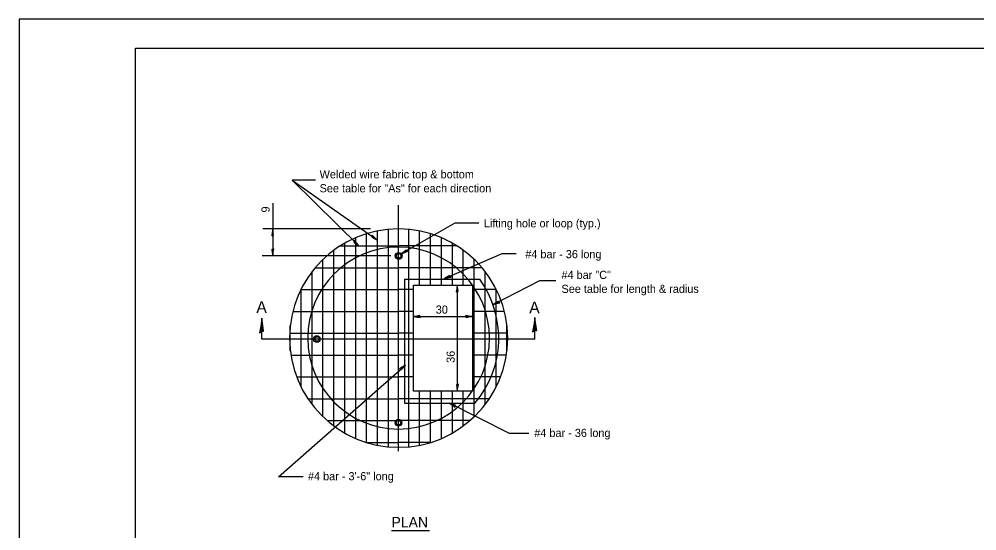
# Model space of a CAD drawing. Extents: x 0 to 2.83, y -0.06 to 1.83.
# Drawn here: x 0 to 1.373, y 1.1 to 1.833 of the extents above; entities that cross this region are included whole.
import ezdxf

# ---------------------------------------------------------------- set-up
doc = ezdxf.new("R2010")
doc.units = 0
for name, color, linetype in [('RD_Pr_Roadway_Dimensions', 7, 'Continuous'), ('RD_Pr_Roadway_Notes', 7, 'Continuous'), ('SH_General_Details', 7, 'Continuous'), ('SH_Printer_Plotting_Border', 7, 'Continuous'), ('STG_Traffic_Control', 7, 'Continuous')]:
    doc.layers.add(name, color=color, linetype=linetype)

msp = doc.modelspace()

# ---------------------------------------------------------------- linework, layer by layer
at = {"layer": 'RD_Pr_Roadway_Dimensions'}
for p, q in [((0.3636, 1.5699), (0.3636, 1.4943)), ((0.5038, 1.5328), (0.3491, 1.5328)), ((0.5326, 1.4943), (0.3485, 1.4943)), ((0.6281, 1.4526), (0.6281, 1.3006)), ((0.5651, 1.4073), (0.6498, 1.4073))]:
    msp.add_line(p, q, dxfattribs=at)
for points in [[(0.3634, 1.5237), (0.3648, 1.524), (0.3642, 1.5279), (0.3636, 1.5329), (0.3628, 1.5276), (0.362, 1.5229), (0.3634, 1.5237), (0.3644, 1.5241), (0.3636, 1.5296), (0.3625, 1.5236), (0.3637, 1.5245), (0.3635, 1.527), (0.3632, 1.5246)], [(0.3637, 1.5035), (0.3623, 1.5032), (0.3629, 1.4993), (0.3636, 1.4943), (0.3643, 1.4996), (0.3651, 1.5043), (0.3637, 1.5035), (0.3628, 1.5031), (0.3636, 1.4977), (0.3646, 1.5036), (0.3635, 1.5027), (0.3636, 1.5002), (0.364, 1.5026)], [(0.628, 1.4434), (0.6293, 1.4437), (0.6287, 1.4476), (0.6281, 1.4526), (0.6274, 1.4472), (0.6265, 1.4426), (0.628, 1.4434), (0.6289, 1.4438), (0.6281, 1.4492), (0.6271, 1.4433), (0.6282, 1.4442), (0.6281, 1.4467), (0.6277, 1.4443)], [(0.5743, 1.4072), (0.574, 1.4086), (0.5701, 1.408), (0.5651, 1.4073), (0.5705, 1.4066), (0.5751, 1.4058), (0.5743, 1.4072), (0.5739, 1.4081), (0.5685, 1.4073), (0.5744, 1.4063), (0.5735, 1.4075), (0.5711, 1.4073), (0.5735, 1.4069)], [(0.6406, 1.4075), (0.6409, 1.4061), (0.6448, 1.4067), (0.6498, 1.4073), (0.6444, 1.4081), (0.6398, 1.4089), (0.6406, 1.4075), (0.641, 1.4066), (0.6464, 1.4074), (0.6405, 1.4084), (0.6414, 1.4072), (0.6439, 1.4074), (0.6415, 1.4077)], [(0.6282, 1.3098), (0.6269, 1.3094), (0.6275, 1.3056), (0.6281, 1.3006), (0.6288, 1.3059), (0.6297, 1.3106), (0.6282, 1.3098), (0.6273, 1.3093), (0.6281, 1.3039), (0.6291, 1.3098), (0.628, 1.309), (0.6281, 1.3065), (0.6285, 1.3089)]]:
    msp.add_lwpolyline(points, dxfattribs=at)
at = {"layer": 'RD_Pr_Roadway_Notes'}
for p, q in [((0.425, 1.6026), (0.3912, 1.6026)), ((0.3912, 1.6026), (0.5135, 1.5168)), ((0.3912, 1.6026), (0.4869, 1.5087)), ((0.6246, 1.5411), (0.5478, 1.4972)), ((0.659, 1.5411), (0.6246, 1.5411)), ((0.6919, 1.4971), (0.6093, 1.4614)), ((0.7125, 1.4971), (0.6919, 1.4971)), ((0.7458, 1.4587), (0.6792, 1.4239)), ((0.7693, 1.4587), (0.7458, 1.4587)), ((0.3716, 1.1777), (0.5536, 1.3378)), ((0.7027, 1.2396), (0.6168, 1.2833)), ((0.7308, 1.2396), (0.7027, 1.2396)), ((0.4072, 1.1777), (0.3716, 1.1777)), ((0.5336, 1.1008), (0.5883, 1.1008))]:
    msp.add_line(p, q, dxfattribs=at)
for points in [[(0.4804, 1.5152), (0.4797, 1.514), (0.4829, 1.5117), (0.4869, 1.5087), (0.4836, 1.5129), (0.4808, 1.5168), (0.4804, 1.5152), (0.4801, 1.5142), (0.4845, 1.511), (0.481, 1.5159), (0.4808, 1.5145), (0.4827, 1.5128), (0.4812, 1.5148)], [(0.5061, 1.5222), (0.5055, 1.5209), (0.5091, 1.5191), (0.5135, 1.5168), (0.5096, 1.5204), (0.5062, 1.5238), (0.5061, 1.5222), (0.5059, 1.5212), (0.5108, 1.5187), (0.5065, 1.523), (0.5066, 1.5215), (0.5087, 1.5202), (0.5069, 1.5219)], [(0.5559, 1.5016), (0.5549, 1.5027), (0.5518, 1.5002), (0.5478, 1.4972), (0.5528, 1.4992), (0.5573, 1.5008), (0.5559, 1.5016), (0.555, 1.5022), (0.5507, 1.4989), (0.5564, 1.5009), (0.5551, 1.5015), (0.553, 1.5001), (0.5552, 1.501)], [(0.6178, 1.4649), (0.617, 1.466), (0.6136, 1.464), (0.6093, 1.4614), (0.6145, 1.4628), (0.6191, 1.4639), (0.6178, 1.4649), (0.6171, 1.4656), (0.6124, 1.4627), (0.6182, 1.4641), (0.617, 1.4648), (0.6148, 1.4637), (0.6171, 1.4643)], [(0.6874, 1.4281), (0.6865, 1.4291), (0.6833, 1.4268), (0.6792, 1.4239), (0.6843, 1.4258), (0.6888, 1.4272), (0.6874, 1.4281), (0.6866, 1.4287), (0.6822, 1.4255), (0.6879, 1.4273), (0.6866, 1.4279), (0.6845, 1.4266), (0.6868, 1.4274)], [(0.5466, 1.3318), (0.5477, 1.331), (0.5503, 1.334), (0.5536, 1.3378), (0.5491, 1.3348), (0.5451, 1.3323), (0.5466, 1.3318), (0.5475, 1.3314), (0.5511, 1.3356), (0.5459, 1.3324), (0.5474, 1.3321), (0.5491, 1.3339), (0.5471, 1.3326)], [(0.6249, 1.279), (0.6253, 1.2804), (0.6216, 1.2816), (0.6168, 1.2833), (0.6212, 1.2802), (0.625, 1.2774), (0.6249, 1.279), (0.625, 1.28), (0.6198, 1.2818), (0.6246, 1.2782), (0.6244, 1.2796), (0.6221, 1.2806), (0.624, 1.2792)]]:
    msp.add_lwpolyline(points, dxfattribs=at)
at = {"layer": 'SH_General_Details'}
for p, q in [((0, 1.8333), (0, 0)), ((2.8333, 1.8333), (0, 1.8333)), ((0.5438, 1.2144), (0.5438, 1.5669)), ((0.5584, 1.2207), (0.5584, 1.5322)), ((0.5525, 1.4607), (0.5525, 1.2831)), ((0.5525, 1.4607), (0.6601, 1.4607)), ((0.5651, 1.4525), (0.6498, 1.4525)), ((0.5651, 1.4273), (0.5651, 1.4525)), ((0.6498, 1.4525), (0.6498, 1.3006)), ((0.5651, 1.3006), (0.5651, 1.4273)), ((0.3477, 1.3751), (0.3477, 1.4048)), ((0.7393, 1.3751), (0.7393, 1.406)), ((0.7393, 1.3751), (0.3477, 1.3751)), ((0.6498, 1.3006), (0.5651, 1.3006)), ((0.5525, 1.2831), (0.653, 1.2831))]:
    msp.add_line(p, q, dxfattribs=at)
msp.add_lwpolyline([(0.1667, 1.7917), (2.7917, 1.7917), (2.7917, 0.0417), (0.1667, 0.0417)], close=True, dxfattribs=at)
for points in [[(0.4981, 1.227), (0.4981, 1.5259)], [(0.5137, 1.2231), (0.5137, 1.5299)], [(0.5293, 1.2208), (0.5293, 1.5321)], [(0.5741, 1.4525), (0.5741, 1.5299)], [(0.5897, 1.4525), (0.5897, 1.5259)], [(0.4668, 1.2405), (0.4668, 1.5125)], [(0.4824, 1.2327), (0.4824, 1.5202)], [(0.6054, 1.4525), (0.6054, 1.5202)], [(0.621, 1.4525), (0.621, 1.5125)], [(0.4511, 1.2506), (0.4511, 1.5023)], [(0.4601, 1.5085), (0.5438, 1.5085)], [(0.6276, 1.5085), (0.5439, 1.5085)], [(0.6367, 1.4525), (0.6367, 1.5023)], [(0.4355, 1.2638), (0.4355, 1.4891)], [(0.6523, 1.2638), (0.6523, 1.4891)], [(0.4198, 1.2813), (0.4198, 1.4717)], [(0.4243, 1.4772), (0.5438, 1.4772)], [(0.6635, 1.4772), (0.5439, 1.4772)], [(0.668, 1.2813), (0.668, 1.4717)], [(0.4038, 1.446), (0.5438, 1.446)], [(0.4042, 1.3061), (0.4042, 1.4468)], [(0.5651, 1.446), (0.5439, 1.446)], [(0.684, 1.446), (0.6498, 1.446)], [(0.6836, 1.3061), (0.6836, 1.4468)], [(0.3924, 1.4146), (0.5438, 1.4146)], [(0.5651, 1.4146), (0.5439, 1.4146)], [(0.6954, 1.4146), (0.6498, 1.4146)], [(0.3886, 1.3584), (0.3886, 1.3946)], [(0.6992, 1.3584), (0.6992, 1.3946)], [(0.3877, 1.3834), (0.5438, 1.3834)], [(0.5651, 1.3834), (0.5439, 1.3834)], [(0.7001, 1.3834), (0.6498, 1.3834)], [(0.3894, 1.3521), (0.5438, 1.3521)], [(0.5651, 1.3521), (0.5439, 1.3521)], [(0.6984, 1.3521), (0.6498, 1.3521)], [(0.3977, 1.3209), (0.5438, 1.3209)], [(0.5651, 1.3209), (0.5439, 1.3209)], [(0.69, 1.3209), (0.6498, 1.3209)], [(0.5741, 1.2231), (0.5741, 1.3006)], [(0.5897, 1.227), (0.5897, 1.3006)], [(0.6054, 1.2327), (0.6054, 1.3006)], [(0.621, 1.2405), (0.621, 1.3006)], [(0.6367, 1.2506), (0.6367, 1.3006)], [(0.4139, 1.2895), (0.5438, 1.2895)], [(0.6738, 1.2895), (0.5439, 1.2895)], [(0.4415, 1.2583), (0.5438, 1.2583)], [(0.6463, 1.2583), (0.5439, 1.2583)], [(0.4979, 1.227), (0.5438, 1.227)], [(0.5899, 1.227), (0.5439, 1.227)]]:
    msp.add_lwpolyline(points, dxfattribs=at)
for centre, radius in [((0.544, 1.4942), 0.00481), ((0.544, 1.4942), 0.00324), ((0.4268, 1.3751), 0.00481), ((0.4268, 1.3751), 0.00324), ((0.5437, 1.2552), 0.00481), ((0.5437, 1.2552), 0.00324)]:
    msp.add_circle(centre, radius, dxfattribs=at)
for radius, start, end in [(0.1564, 90, 270), (0.1564, 270, 90), (0.1303, 90, 270), (0.1303, 270, 90), (0.1436, 319.4706, 35.9509)]:
    msp.add_arc((0.5439, 1.3765), radius, start, end, dxfattribs=at)
at = {"layer": 'SH_Printer_Plotting_Border'}
msp.add_lwpolyline([(0, 0), (2.8333, 0), (2.8333, 1.8333), (0, 1.8333)], close=True, dxfattribs=at)
at = {"layer": 'STG_Traffic_Control'}
for points in [[(0.3474, 1.3857), (0.3503, 1.3863), (0.3491, 1.3944), (0.3477, 1.4048), (0.3462, 1.3937), (0.3445, 1.384), (0.3474, 1.3857), (0.3493, 1.3866), (0.3477, 1.3978), (0.3455, 1.3855), (0.348, 1.3873), (0.3476, 1.3925), (0.3469, 1.3875)], [(0.739, 1.3869), (0.7419, 1.3875), (0.7406, 1.3956), (0.7393, 1.406), (0.7378, 1.3949), (0.7361, 1.3852), (0.739, 1.3869), (0.7409, 1.3878), (0.7393, 1.399), (0.7371, 1.3867), (0.7395, 1.3885), (0.7392, 1.3937), (0.7385, 1.3887)]]:
    msp.add_lwpolyline(points, dxfattribs=at)

# ---------------------------------------------------------------- texts
at = {"layer": 'RD_Pr_Roadway_Dimensions'}
for s, height, p in [('9', 0.0117, (0.359, 1.5564)), ('36', 0.01167, (0.6244, 1.341))]:
    msp.add_text(s, height=height, rotation=90, dxfattribs=at).set_placement(p)
msp.add_text('30', height=0.01167, dxfattribs=at).set_placement((0.5972, 1.4115))
at = {"layer": 'RD_Pr_Roadway_Notes'}
for s, height, p in [('Welded wire fabric top & bottom', 0.011667, (0.4307, 1.6053)), ('See table for "As" for each direction', 0.011667, (0.4307, 1.5853)), ('Lifting hole or loop (typ.)', 0.011667, (0.6661, 1.5351)), ('#4 bar - 36 long', 0.011667, (0.7255, 1.4909)), ('#4 bar "C" ', 0.011667, (0.7774, 1.4612)), ('See table for length & radius', 0.011667, (0.7774, 1.4412)), ('#4 bar - 36 long', 0.011667, (0.7384, 1.2348)), ('#4 bar - 3\'-6" long', 0.011667, (0.414, 1.1728)), ('PLAN', 0.015, (0.5337, 1.1052))]:
    msp.add_text(s, height=height, dxfattribs=at).set_placement(p)
at = {"layer": 'SH_General_Details'}
for p in [(0.3401, 1.4126), (0.7312, 1.412)]:
    msp.add_text('A', height=0.0167, dxfattribs=at).set_placement(p)

doc.saveas('drawing.dxf')
